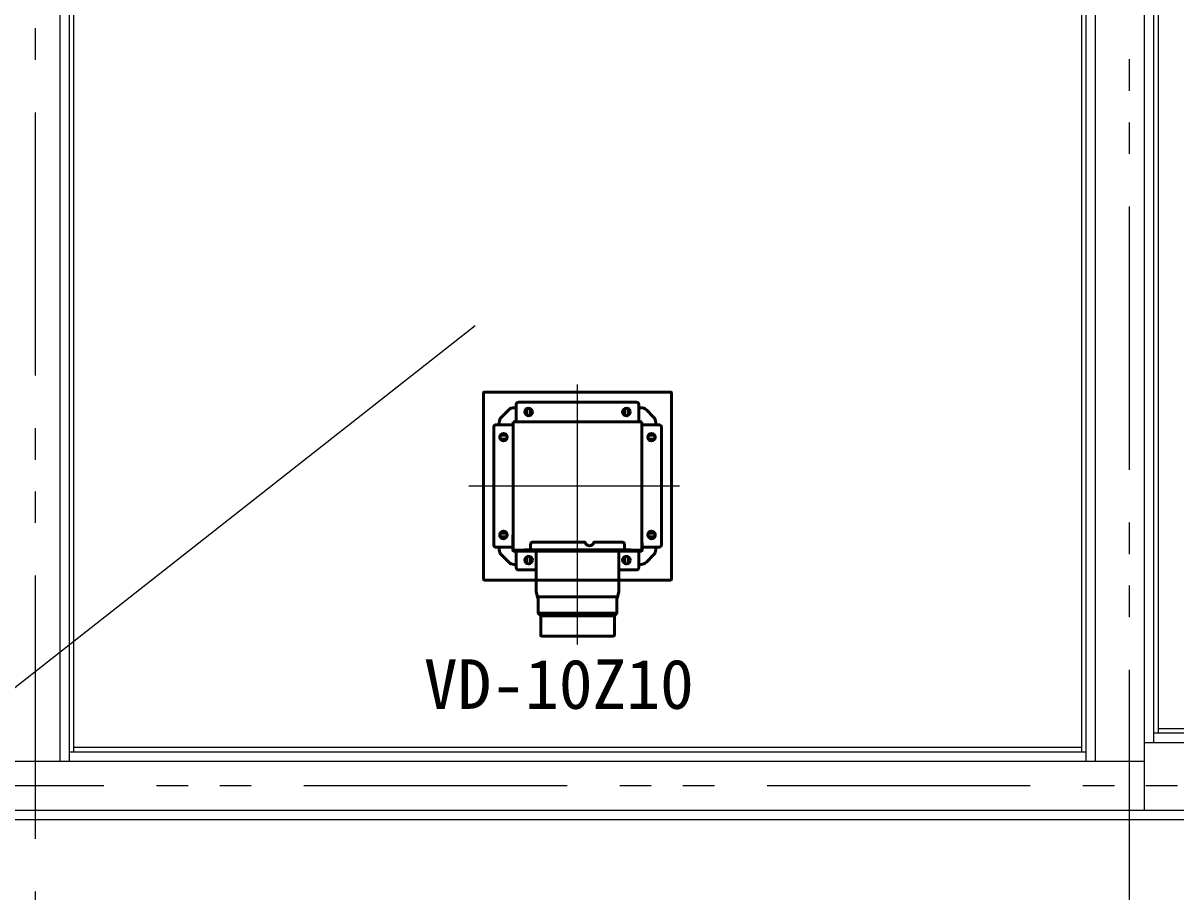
# Model space of a CAD drawing. Units: millimetres at full size. Extents: x -22551 to 92397, y -19340 to 14894.
# Drawn here: x -5310 to -3776, y -4127 to -2972 of the extents above; entities that cross this region are included whole.
import ezdxf
from ezdxf.enums import TextEntityAlignment as Align

# ---------------------------------------------------------------- set-up
doc = ezdxf.new("R2010")
doc.units = ezdxf.units.MM
doc.header["$LTSCALE"] = 70
doc.linetypes.add('CHAIN2', pattern=[12, 9, -1, 1, -1])
doc.linetypes.add('DOUBLE_CHAIN1', pattern=[8.8, 5, -1, 0.6, -0.6, 0.6, -1])
doc.layers.add('2-0_通芯', color=7, linetype='Continuous', lineweight=15)
doc.layers.add('9-0_無題1', color=5, linetype='Continuous', lineweight=40)
doc.styles.add('ＭＳ ゴシック', font='')
doc.styles.get('ＭＳ ゴシック').set_extended_font_data('MS Gothic')

# ---------------------------------------------------------------- blocks, each defined once
blk = doc.blocks.new('グループ部品-21')
at = {"layer": '9-0_無題1'}
for p, q in [((-4697.14, -3463.31), (-4697.14, -3587.31)), ((-4697.14, -3463.31), (-4697.14, -3587.31)), ((-4696.14, -3462.31), (-4572.14, -3462.31)), ((-4696.14, -3462.31), (-4572.14, -3462.31)), ((-4448.14, -3462.31), (-4572.14, -3462.31)), ((-4448.14, -3462.31), (-4572.14, -3462.31)), ((-4447.14, -3463.31), (-4447.14, -3587.31)), ((-4447.14, -3463.31), (-4447.14, -3587.31)), ((-4653.64, -3501.81), (-4653.64, -3478.81)), ((-4572.14, -3475.81), (-4650.64, -3475.81)), ((-4572.14, -3475.81), (-4493.64, -3475.81)), ((-4490.64, -3501.81), (-4490.64, -3478.81)), ((-4663.71, -3486.1), (-4673.35, -3495.74)), ((-4653.64, -3483.17), (-4656.64, -3483.17)), ((-4639.64, -3491.31), (-4639.64, -3486.31)), ((-4634.64, -3491.31), (-4634.64, -3486.31)), ((-4509.64, -3491.31), (-4509.64, -3486.31)), ((-4504.64, -3491.31), (-4504.64, -3486.31)), ((-4490.64, -3483.17), (-4487.64, -3483.17)), ((-4480.57, -3486.1), (-4470.93, -3495.74)), ((-4683.64, -3508.81), (-4683.64, -3587.31)), ((-4657.64, -3505.81), (-4680.64, -3505.81)), ((-4676.28, -3505.81), (-4676.28, -3502.81)), ((-4657.64, -3501.81), (-4657.64, -3672.81)), ((-4486.64, -3501.81), (-4657.64, -3501.81)), ((-4486.64, -3672.81), (-4486.64, -3501.81)), ((-4486.64, -3505.81), (-4463.64, -3505.81)), ((-4468, -3505.81), (-4468, -3502.81)), ((-4460.64, -3508.81), (-4460.64, -3587.31)), ((-4668.14, -3519.81), (-4673.14, -3519.81)), ((-4668.14, -3524.81), (-4673.14, -3524.81)), ((-4476.14, -3519.81), (-4471.14, -3519.81)), ((-4476.14, -3524.81), (-4471.14, -3524.81)), ((-4697.14, -3711.31), (-4697.14, -3587.31)), ((-4697.14, -3711.31), (-4697.14, -3587.31)), ((-4683.64, -3665.81), (-4683.64, -3587.31)), ((-4460.64, -3665.81), (-4460.64, -3587.31)), ((-4447.14, -3711.31), (-4447.14, -3587.31)), ((-4447.14, -3711.31), (-4447.14, -3587.31)), ((-4668.14, -3649.81), (-4673.14, -3649.81)), ((-4668.14, -3654.81), (-4673.14, -3654.81)), ((-4658.24, -3652.81), (-4657.64, -3652.81)), ((-4658.24, -3652.81), (-4658.24, -3656.33)), ((-4658.24, -3656.33), (-4658.24, -3669.29)), ((-4634.64, -3664.81), (-4634.64, -3672.21)), ((-4631.64, -3661.81), (-4562.85, -3661.81)), ((-4549.43, -3661.81), (-4512.64, -3661.81)), ((-4509.64, -3664.81), (-4509.64, -3672.21)), ((-4486.64, -3662.81), (-4486.04, -3662.81)), ((-4486.04, -3672.81), (-4486.04, -3662.81)), ((-4476.14, -3649.81), (-4471.14, -3649.81)), ((-4476.14, -3654.81), (-4471.14, -3654.81)), ((-4658.24, -3668.81), (-4680.64, -3668.81)), ((-4676.28, -3668.81), (-4676.28, -3671.8)), ((-4663.71, -3688.52), (-4673.35, -3678.88)), ((-4658.24, -3669.29), (-4658.24, -3672.81)), ((-4657.64, -3672.81), (-4486.64, -3672.81)), ((-4657.64, -3673.41), (-4486.64, -3673.41)), ((-4657.64, -3673.41), (-4657.64, -3674.01)), ((-4657.64, -3674.01), (-4486.64, -3674.01)), ((-4653.64, -3674.01), (-4653.64, -3695.81)), ((-4643.14, -3672.21), (-4643.14, -3672.81)), ((-4627.14, -3726.97), (-4627.14, -3674.01)), ((-4517.14, -3726.97), (-4517.14, -3674.01)), ((-4490.64, -3674.01), (-4490.64, -3695.81)), ((-4486.64, -3673.41), (-4486.64, -3674.01)), ((-4486.04, -3668.81), (-4463.64, -3668.81)), ((-4480.57, -3688.52), (-4470.93, -3678.88)), ((-4468, -3668.81), (-4468, -3671.8)), ((-4653.64, -3691.45), (-4656.64, -3691.45)), ((-4639.64, -3683.31), (-4639.64, -3688.31)), ((-4634.64, -3683.31), (-4634.64, -3688.31)), ((-4509.64, -3683.31), (-4509.64, -3688.31)), ((-4504.64, -3683.31), (-4504.64, -3688.31)), ((-4490.64, -3691.45), (-4487.64, -3691.45)), ((-4627.14, -3698.81), (-4650.64, -3698.81)), ((-4517.14, -3698.81), (-4493.64, -3698.81)), ((-4696.14, -3712.31), (-4627.14, -3712.31)), ((-4696.14, -3712.31), (-4627.14, -3712.31)), ((-4448.14, -3712.31), (-4627.14, -3712.31)), ((-4627.14, -3726.97), (-4627.14, -3712.31)), ((-4517.14, -3726.97), (-4517.14, -3712.31)), ((-4448.14, -3712.31), (-4517.14, -3712.31)), ((-4624.74, -3736.33), (-4627.02, -3727.88)), ((-4624.74, -3736.33), (-4627.02, -3727.88)), ((-4519.13, -3734.81), (-4625.15, -3734.81)), ((-4624.64, -3737.11), (-4624.64, -3755.48)), ((-4624.64, -3737.11), (-4624.64, -3755.48)), ((-4519.64, -3737.11), (-4519.64, -3755.48)), ((-4519.64, -3737.11), (-4519.64, -3755.48)), ((-4519.54, -3736.33), (-4517.26, -3727.88)), ((-4519.54, -3736.33), (-4517.26, -3727.88)), ((-4519.82, -3756.31), (-4624.46, -3756.31)), ((-4624.05, -3756.89), (-4621.56, -3759.39)), ((-4624.05, -3756.89), (-4621.56, -3759.39)), ((-4520.22, -3756.89), (-4522.7, -3759.37)), ((-4520.22, -3756.89), (-4522.7, -3759.37)), ((-4523, -3759.81), (-4621.27, -3759.81)), ((-4621.14, -3760.4), (-4621.14, -3786.31)), ((-4621.14, -3760.4), (-4621.14, -3786.31)), ((-4523.14, -3760.43), (-4523.14, -3786.31)), ((-4523.14, -3760.43), (-4523.14, -3786.31)), ((-4523.64, -3786.81), (-4620.64, -3786.81)), ((-4523.64, -3786.81), (-4620.64, -3786.81))]:
    blk.add_line(p, q, dxfattribs=at)
at = {"layer": '9-0_無題1', "color": 7, "linetype": 'CHAIN2', "lineweight": 15}
for p, q in [((-4572.14, -3798.22), (-4572.14, -3452.28)), ((-4436.26, -3587.31), (-4716.54, -3587.31))]:
    blk.add_line(p, q, dxfattribs=at)
at = {"layer": '9-0_無題1'}
blk.add_lwpolyline([(-4643.14, -3672.21), (-4501.14, -3672.21), (-4501.14, -3672.81)], dxfattribs=at)
for centre in [(-4637.15, -3488.81), (-4507.13, -3488.81), (-4670.65, -3522.3), (-4473.63, -3522.3), (-4670.65, -3652.32), (-4473.63, -3652.32), (-4637.14, -3685.81), (-4507.14, -3685.81)]:
    blk.add_circle(centre, 5, dxfattribs=at)
for centre, radius, start, end in [((-4696.14, -3463.31), 1, 90, 180), ((-4696.14, -3463.31), 1, 90, 180), ((-4448.14, -3463.31), 1, 0, 90), ((-4448.14, -3463.31), 1, 0, 90), ((-4650.64, -3478.81), 3, 90, 180), ((-4493.64, -3478.81), 3, 0, 90), ((-4666.28, -3502.81), 10, 135, 180), ((-4656.64, -3493.17), 10, 90, 135), ((-4637.14, -3486.31), 2.5, 0, 180), ((-4637.14, -3491.31), 2.5, 180, 0), ((-4507.14, -3486.31), 2.5, 0, 180), ((-4507.14, -3491.31), 2.5, 180, 0), ((-4487.64, -3493.17), 10, 45, 90), ((-4478, -3502.81), 10, 0, 45), ((-4680.64, -3508.81), 3, 90, 180), ((-4463.64, -3508.81), 3, 0, 90), ((-4673.14, -3522.31), 2.5, 90, 270), ((-4668.14, -3522.31), 2.5, 270, 90), ((-4476.14, -3522.31), 2.5, 90, 270), ((-4471.14, -3522.31), 2.5, 270, 90), ((-4673.14, -3652.31), 2.5, 90, 270), ((-4668.14, -3652.31), 2.5, 270, 90), ((-4631.64, -3664.81), 3, 90, 180), ((-4562.85, -3662.81), 1, 16.60155, 90), ((-4556.14, -3660.81), 6, 196.60155, 343.39845), ((-4549.43, -3662.81), 1, 90, 163.39845), ((-4512.64, -3664.81), 3, 0, 90), ((-4476.14, -3652.31), 2.5, 90, 270), ((-4471.14, -3652.31), 2.5, 270, 90), ((-4680.64, -3665.81), 3, 180, 270), ((-4666.28, -3671.8), 10, 180, 225), ((-4657.64, -3672.81), 0.6, 180, 270), ((-4486.64, -3672.81), 0.6, 270, 0), ((-4478, -3671.8), 10, 315, 0), ((-4463.64, -3665.81), 3, 270, 0), ((-4656.64, -3681.45), 10, 225, 270), ((-4637.14, -3683.31), 2.5, 0, 180), ((-4637.14, -3688.31), 2.5, 180, 0), ((-4507.14, -3683.31), 2.5, 0, 180), ((-4507.14, -3688.31), 2.5, 180, 0), ((-4487.64, -3681.45), 10, 270, 315), ((-4650.64, -3695.81), 3, 180, 270), ((-4493.64, -3695.81), 3, 270, 0), ((-4696.14, -3711.31), 1, 180, 270), ((-4696.14, -3711.31), 1, 180, 270), ((-4448.14, -3711.31), 1, 270, 0), ((-4448.14, -3711.31), 1, 270, 0), ((-4623.64, -3726.97), 3.5, 180, 195.07802), ((-4623.64, -3726.97), 3.5, 180, 195.07802), ((-4627.64, -3737.11), 3, 0, 15.07802), ((-4627.64, -3737.11), 3, 0, 15.07802), ((-4516.64, -3737.11), 3, 164.92198, 180), ((-4516.64, -3737.11), 3, 164.92198, 180), ((-4520.64, -3726.97), 3.5, 344.92198, 0), ((-4520.64, -3726.97), 3.5, 344.92198, 0), ((-4622.64, -3755.48), 2, 180, 225), ((-4622.64, -3755.48), 2, 180, 225), ((-4521.64, -3755.48), 2, 315, 0), ((-4521.64, -3755.48), 2, 315, 0), ((-4622.64, -3760.43), 1.5, 0, 45), ((-4622.64, -3760.43), 1.5, 0, 45), ((-4521.64, -3760.43), 1.5, 135, 180), ((-4521.64, -3760.43), 1.5, 135, 180), ((-4620.64, -3786.31), 0.5, 180, 270), ((-4620.64, -3786.31), 0.5, 180, 270), ((-4523.64, -3786.31), 0.5, 270, 0), ((-4523.64, -3786.31), 0.5, 270, 0)]:
    blk.add_arc(centre, radius, start, end, dxfattribs=at)
blk = doc.blocks.new('グループ部品-125')
at = {"layer": '2-0_通芯', "linetype": 'DOUBLE_CHAIN1'}
for p, q in [((-3838.39, 2328.28), (-3838.39, -6725.7)), ((-5293.39, -10.37), (-5293.39, -6725.7)), ((-12944.02, -3985.7), (17404.63, -3985.7))]:
    blk.add_line(p, q, dxfattribs=at)
at = {"layer": '2-0_通芯'}
for p, q in [((-5260.89, -878.2), (-5260.89, -3953.2)), ((-3883.39, -963.2), (-3883.39, -3953.2)), ((-3818.39, -963.2), (-3818.39, -4018.2)), ((-3805.89, -963.2), (-3805.89, -3928.2)), ((-3799.89, -969.2), (-3799.89, -3915.7)), ((-5248.39, -2318.2), (-5248.39, -3953.2)), ((-5242.39, -2330.7), (-5242.39, -3940.7)), ((-3901.89, -2330.7), (-3901.89, -3940.7)), ((-3895.89, -2318.2), (-3895.89, -3953.2)), ((-5806.43, -4237.35), (-4708.1, -3373.6)), ((-3799.89, -3909.7), (-3168.39, -3909.7)), ((-3805.89, -3915.7), (-3168.39, -3915.7)), ((-5248.39, -3940.7), (-3895.89, -3940.7)), ((-5242.39, -3934.7), (-3901.89, -3934.7)), ((-3818.39, -3928.2), (-3168.39, -3928.2)), ((-12225.89, -3953.2), (-3818.39, -3953.2)), ((-12303.39, -4030.7), (-3168.39, -4030.7)), ((-12290.89, -4018.2), (-3168.39, -4018.2))]:
    blk.add_line(p, q, dxfattribs=at)

msp = doc.modelspace()

# ---------------------------------------------------------------- block references
at = {"layer": '2-0_通芯'}
msp.add_blockref('グループ部品-125', (0, 0), dxfattribs=at)
at = {"layer": '9-0_無題1'}
msp.add_blockref('グループ部品-21', (0, 0), dxfattribs=at)

# ---------------------------------------------------------------- texts
at = {"layer": '9-0_無題1', "color": 7, "style": 'ＭＳ ゴシック'}
msp.add_text('VD-10Z10', height=65.98, dxfattribs=at).set_placement((-4776.5, -3903.45), align=Align.BOTTOM_LEFT)

doc.saveas('drawing.dxf')
